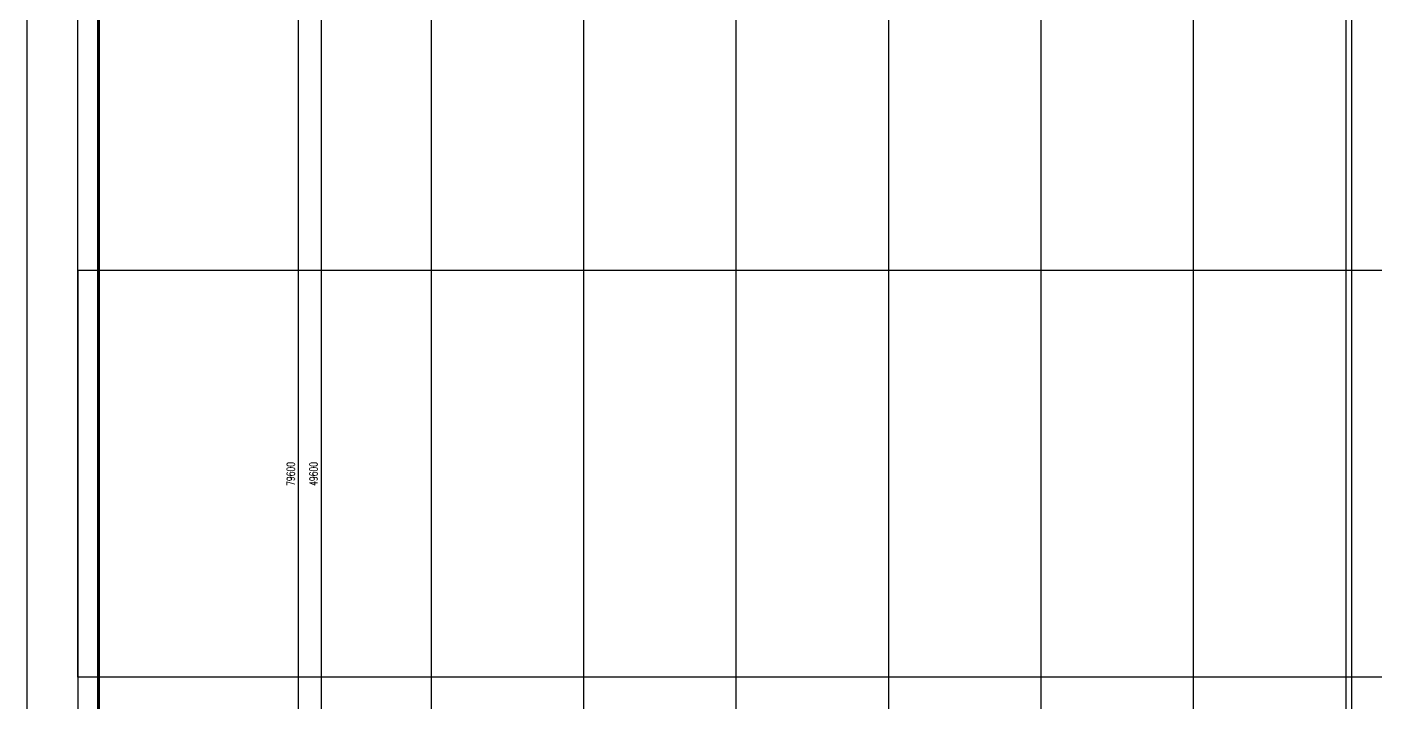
# Model space of a CAD drawing. Extents: x 0 to 2838408, y -923048 to 203859.
# Drawn here: x 2324012 to 2394753, y -660510 to -625085 of the extents above; entities that cross this region are included whole.
import ezdxf
from ezdxf.enums import TextEntityAlignment as Align

# ---------------------------------------------------------------- set-up
doc = ezdxf.new("R2010")
doc.units = 0
doc.header["$LTSCALE"] = 1000
for name, color, linetype in [('AXIS', 3, 'Continuous'), ('BTTK', 7, 'Continuous'), ('DOTE', 8, 'Continuous'), ('PUB_TITLE', 4, 'Continuous'), ('XREF', 8, 'Continuous')]:
    doc.layers.add(name, color=color, linetype=linetype)
doc.styles.add('A_DIM_T3', font='SIMPLEX', dxfattribs={"width": 0.7, "bigfont": 'HZ'})
doc.styles.add('HZ(TK)', font='geniso.shx', dxfattribs={"width": 0.9, "bigfont": 'hztxt.shx'})
doc.dimstyles.new('_TCH_ARCH&&150', dxfattribs={"dimtxt": 420, "dimasz": 150, "dimexe": 375, "dimexo": 450, "dimgap": 202.5, "dimtad": 1, "dimdec": 0, "dimzin": 0, "dimdsep": 46, "dimtxsty": 'A_DIM_T3', "dimblk": 'ARCHTICK', "dimcen": 0.09, "dimclrt": 7, "dimazin": 2, "dimtfac": 1, "dimtdec": 0, "dimtix": 1, "dimtmove": 2, "dimatfit": 3, "dimfxl": 150, "dimtolj": 1, "dimtzin": 0, "dimarcsym": 0})

# ---------------------------------------------------------------- blocks, each defined once
blk = doc.blocks.new('vhtemplate_2020年新竖式图框_A0')
at = {"layer": 'PUB_TITLE', "color": 7}
blk.add_lwpolyline([(0, 0), (1189, 0), (1189, 841), (0, 841)], close=True, dxfattribs=at)
at = {"layer": 'PUB_TITLE', "const_width": 1}
blk.add_lwpolyline([(25, 10), (1179, 10), (1179, 831), (25, 831)], close=True, dxfattribs=at)
at = {"layer": 'BTTK', "color": 4, "style": 'HZ(TK)', "width": 0.9}
for tag, p in [('合作单位_001', (1143.83, 741.44)), ('建设单位_001', (1143.85, 207.44)), ('工程名称_001', (1143.62, 174.44)), ('子项名称_001', (1153.71, 157.94)), ('图纸名称_001', (1143.45, 138.94))]:
    blk.add_attdef(tag, p, '', height=3.5, dxfattribs=at)
for tag, p in [('注册证书号', (1156.5, 309.01)), ('注册印章号', (1156.5, 301.01)), ('设计号', (1154, 193)), ('图别', (1137.75, 34)), ('图号', (1170.25, 34)), ('版本号', (1137.75, 26)), ('日期', (1170.25, 26))]:
    blk.add_attdef(tag, text='', height=3.5, dxfattribs=at).set_placement(p, align=Align.MIDDLE)
blk = doc.blocks.new('_ArchTick')
at = {"color": 0, "linetype": 'ByBlock', "const_width": 0.4}
blk.add_lwpolyline([(-0.5, -0.5), (0.5, 0.5)], dxfattribs=at)
blk = doc.blocks.new('*D578')
at = {"layer": 'AXIS', "color": 0, "lineweight": -2, "transparency": 16777216}
for p, q in [((2342767, -608741), (2337892, -608741)), ((2338267, -688341), (2338267, -608741)), ((2342767, -688341), (2337892, -688341))]:
    blk.add_line(p, q, dxfattribs=at)
at = {"layer": 'Defpoints', "color": 0, "transparency": 16777216}
for p in [(2338267, -608741), (2343217, -608741), (2343217, -688341)]:
    blk.add_point(p, dxfattribs=at)
at = {"layer": 'AXIS', "color": 0, "lineweight": -2, "transparency": 16777216, "xscale": 150, "yscale": 150, "zscale": 150}
for p, rotation in [((2338267, -608741), 90), ((2338267, -688341), 270)]:
    blk.add_blockref('_ArchTick', p, dxfattribs=dict(at, rotation=rotation))
at = {"layer": 'AXIS', "color": 7, "transparency": 16777216, "insert": (2337854, -648541), "char_height": 420, "attachment_point": 5, "rotation": 90, "style": 'A_DIM_T3'}
blk.add_mtext('\\A1;79600', dxfattribs=at)
blk = doc.blocks.new('*D583')
at = {"layer": 'AXIS', "color": 0, "lineweight": -2, "transparency": 16777216}
for p, q in [((2342767, -623741), (2339092, -623741)), ((2339467, -673341), (2339467, -623741)), ((2342767, -673341), (2339092, -673341))]:
    blk.add_line(p, q, dxfattribs=at)
at = {"layer": 'Defpoints', "color": 0, "transparency": 16777216}
for p in [(2339467, -623741), (2343217, -623741), (2343217, -673341)]:
    blk.add_point(p, dxfattribs=at)
at = {"layer": 'AXIS', "color": 0, "lineweight": -2, "transparency": 16777216, "xscale": 150, "yscale": 150, "zscale": 150}
for p, rotation in [((2339467, -623741), 90), ((2339467, -673341), 270)]:
    blk.add_blockref('_ArchTick', p, dxfattribs=dict(at, rotation=rotation))
at = {"layer": 'AXIS', "color": 7, "transparency": 16777216, "insert": (2339054, -648541), "char_height": 420, "attachment_point": 5, "rotation": 90, "style": 'A_DIM_T3'}
blk.add_mtext('\\A1;49600', dxfattribs=at)
blk = doc.blocks.new('*D642')
at = {"layer": 'AXIS', "color": 0, "lineweight": -2, "transparency": 16777216}
for p, q in [((2342767, -608741), (2337892, -608741)), ((2338267, -688341), (2338267, -608741)), ((2342767, -688341), (2337892, -688341))]:
    blk.add_line(p, q, dxfattribs=at)
at = {"layer": 'Defpoints', "color": 0, "transparency": 16777216}
for p in [(2338267, -608741), (2343217, -608741), (2343217, -688341)]:
    blk.add_point(p, dxfattribs=at)
at = {"layer": 'AXIS', "color": 0, "lineweight": -2, "transparency": 16777216, "xscale": 150, "yscale": 150, "zscale": 150}
for p, rotation in [((2338267, -608741), 90), ((2338267, -688341), 270)]:
    blk.add_blockref('_ArchTick', p, dxfattribs=dict(at, rotation=rotation))
at = {"layer": 'AXIS', "color": 7, "transparency": 16777216, "insert": (2337854, -648541), "char_height": 420, "attachment_point": 5, "rotation": 90, "style": 'A_DIM_T3'}
blk.add_mtext('\\A1;79600', dxfattribs=at)
blk = doc.blocks.new('*D647')
at = {"layer": 'AXIS', "color": 0, "lineweight": -2, "transparency": 16777216}
for p, q in [((2342767, -623741), (2339092, -623741)), ((2339467, -673341), (2339467, -623741)), ((2342767, -673341), (2339092, -673341))]:
    blk.add_line(p, q, dxfattribs=at)
at = {"layer": 'Defpoints', "color": 0, "transparency": 16777216}
for p in [(2339467, -623741), (2343217, -623741), (2343217, -673341)]:
    blk.add_point(p, dxfattribs=at)
at = {"layer": 'AXIS', "color": 0, "lineweight": -2, "transparency": 16777216, "xscale": 150, "yscale": 150, "zscale": 150}
for p, rotation in [((2339467, -623741), 90), ((2339467, -673341), 270)]:
    blk.add_blockref('_ArchTick', p, dxfattribs=dict(at, rotation=rotation))
at = {"layer": 'AXIS', "color": 7, "transparency": 16777216, "insert": (2339054, -648541), "char_height": 420, "attachment_point": 5, "rotation": 90, "style": 'A_DIM_T3'}
blk.add_mtext('\\A1;49600', dxfattribs=at)
blk = doc.blocks.new('*D706')
at = {"layer": 'AXIS', "color": 0, "lineweight": -2, "transparency": 16777216}
for p, q in [((2342767, -608741), (2337892, -608741)), ((2338267, -688341), (2338267, -608741)), ((2342767, -688341), (2337892, -688341))]:
    blk.add_line(p, q, dxfattribs=at)
at = {"layer": 'Defpoints', "color": 0, "transparency": 16777216}
for p in [(2338267, -608741), (2343217, -608741), (2343217, -688341)]:
    blk.add_point(p, dxfattribs=at)
at = {"layer": 'AXIS', "color": 0, "lineweight": -2, "transparency": 16777216, "xscale": 150, "yscale": 150, "zscale": 150}
for p, rotation in [((2338267, -608741), 90), ((2338267, -688341), 270)]:
    blk.add_blockref('_ArchTick', p, dxfattribs=dict(at, rotation=rotation))
at = {"layer": 'AXIS', "color": 7, "transparency": 16777216, "insert": (2337854, -648541), "char_height": 420, "attachment_point": 5, "rotation": 90, "style": 'A_DIM_T3'}
blk.add_mtext('\\A1;79600', dxfattribs=at)
blk = doc.blocks.new('*D711')
at = {"layer": 'AXIS', "color": 0, "lineweight": -2, "transparency": 16777216}
for p, q in [((2342767, -623741), (2339092, -623741)), ((2339467, -673341), (2339467, -623741)), ((2342767, -673341), (2339092, -673341))]:
    blk.add_line(p, q, dxfattribs=at)
at = {"layer": 'Defpoints', "color": 0, "transparency": 16777216}
for p in [(2339467, -623741), (2343217, -623741), (2343217, -673341)]:
    blk.add_point(p, dxfattribs=at)
at = {"layer": 'AXIS', "color": 0, "lineweight": -2, "transparency": 16777216, "xscale": 150, "yscale": 150, "zscale": 150}
for p, rotation in [((2339467, -623741), 90), ((2339467, -673341), 270)]:
    blk.add_blockref('_ArchTick', p, dxfattribs=dict(at, rotation=rotation))
at = {"layer": 'AXIS', "color": 7, "transparency": 16777216, "insert": (2339054, -648541), "char_height": 420, "attachment_point": 5, "rotation": 90, "style": 'A_DIM_T3'}
blk.add_mtext('\\A1;49600', dxfattribs=at)
blk = doc.blocks.new('*D770')
at = {"layer": 'AXIS', "color": 0, "lineweight": -2, "transparency": 16777216}
for p, q in [((2342767, -608741), (2337892, -608741)), ((2338267, -688341), (2338267, -608741)), ((2342767, -688341), (2337892, -688341))]:
    blk.add_line(p, q, dxfattribs=at)
at = {"layer": 'Defpoints', "color": 0, "transparency": 16777216}
for p in [(2338267, -608741), (2343217, -608741), (2343217, -688341)]:
    blk.add_point(p, dxfattribs=at)
at = {"layer": 'AXIS', "color": 0, "lineweight": -2, "transparency": 16777216, "xscale": 150, "yscale": 150, "zscale": 150}
for p, rotation in [((2338267, -608741), 90), ((2338267, -688341), 270)]:
    blk.add_blockref('_ArchTick', p, dxfattribs=dict(at, rotation=rotation))
at = {"layer": 'AXIS', "color": 7, "transparency": 16777216, "insert": (2337854, -648541), "char_height": 420, "attachment_point": 5, "rotation": 90, "style": 'A_DIM_T3'}
blk.add_mtext('\\A1;79600', dxfattribs=at)
blk = doc.blocks.new('*D775')
at = {"layer": 'AXIS', "color": 0, "lineweight": -2, "transparency": 16777216}
for p, q in [((2342767, -623741), (2339092, -623741)), ((2339467, -673341), (2339467, -623741)), ((2342767, -673341), (2339092, -673341))]:
    blk.add_line(p, q, dxfattribs=at)
at = {"layer": 'Defpoints', "color": 0, "transparency": 16777216}
for p in [(2339467, -623741), (2343217, -623741), (2343217, -673341)]:
    blk.add_point(p, dxfattribs=at)
at = {"layer": 'AXIS', "color": 0, "lineweight": -2, "transparency": 16777216, "xscale": 150, "yscale": 150, "zscale": 150}
for p, rotation in [((2339467, -623741), 90), ((2339467, -673341), 270)]:
    blk.add_blockref('_ArchTick', p, dxfattribs=dict(at, rotation=rotation))
at = {"layer": 'AXIS', "color": 7, "transparency": 16777216, "insert": (2339054, -648541), "char_height": 420, "attachment_point": 5, "rotation": 90, "style": 'A_DIM_T3'}
blk.add_mtext('\\A1;49600', dxfattribs=at)
blk = doc.blocks.new('4F1')
at = {"layer": 'Defpoints', "color": 250}
for points in [[(2326685.8, -586096.2), (2468623.3, -586096.2), (2468623.3, -659212.9), (2326685.8, -659212.9)], [(2326685.8, -710986.4), (2468623.3, -710986.4), (2468623.3, -637869.7), (2326685.8, -637869.7)]]:
    blk.add_lwpolyline(points, close=True, dxfattribs=at)
at = {"layer": 'DOTE'}
for p, q in [((2345216.7, -606941.3), (2345216.7, -690141.3)), ((2353216.7, -606941.3), (2353216.7, -690141.3)), ((2361216.7, -606941.3), (2361216.7, -690141.3)), ((2369216.7, -606941.3), (2369216.7, -690141.3)), ((2377216.7, -606941.3), (2377216.7, -690141.3)), ((2385216.7, -606941.3), (2385216.7, -690141.3)), ((2393216.7, -606941.3), (2393216.7, -690141.3)), ((2393516.7, -606941.3), (2393516.7, -690141.3))]:
    blk.add_line(p, q, dxfattribs=at)
at = {"layer": 'AXIS'}
for p1, p2, distance, picture, middle in [((2343216.7, -688341.3), (2343216.7, -608741.3), 4950, '*D578', (2337854.2, -648541.3)), ((2343216.7, -688341.3), (2343216.7, -608741.3), 4950, '*D642', (2337854.2, -648541.3)), ((2343216.7, -688341.3), (2343216.7, -608741.3), 4950, '*D706', (2337854.2, -648541.3)), ((2343216.7, -688341.3), (2343216.7, -608741.3), 4950, '*D770', (2337854.2, -648541.3)), ((2343216.7, -673341.3), (2343216.7, -623741.3), 3750, '*D583', (2339054.2, -648541.3)), ((2343216.7, -673341.3), (2343216.7, -623741.3), 3750, '*D647', (2339054.2, -648541.3)), ((2343216.7, -673341.3), (2343216.7, -623741.3), 3750, '*D711', (2339054.2, -648541.3)), ((2343216.7, -673341.3), (2343216.7, -623741.3), 3750, '*D775', (2339054.2, -648541.3))]:
    dim = blk.add_aligned_dim(p1=p1, p2=p2, distance=distance, dimstyle='_TCH_ARCH&&150', dxfattribs=at)
    dim.commit()
    dim.dimension.update_dxf_attribs({"geometry": picture, "text_midpoint": middle})

msp = doc.modelspace()

# ---------------------------------------------------------------- block references
at = {"xscale": 150, "yscale": 150, "zscale": 150}
msp.add_blockref('vhtemplate_2020年新竖式图框_A0', (2324012.2, -715756.4), dxfattribs=at)
at = {"layer": 'XREF'}
msp.add_blockref('4F1', (0, 0), dxfattribs=at)

doc.saveas('drawing.dxf')
